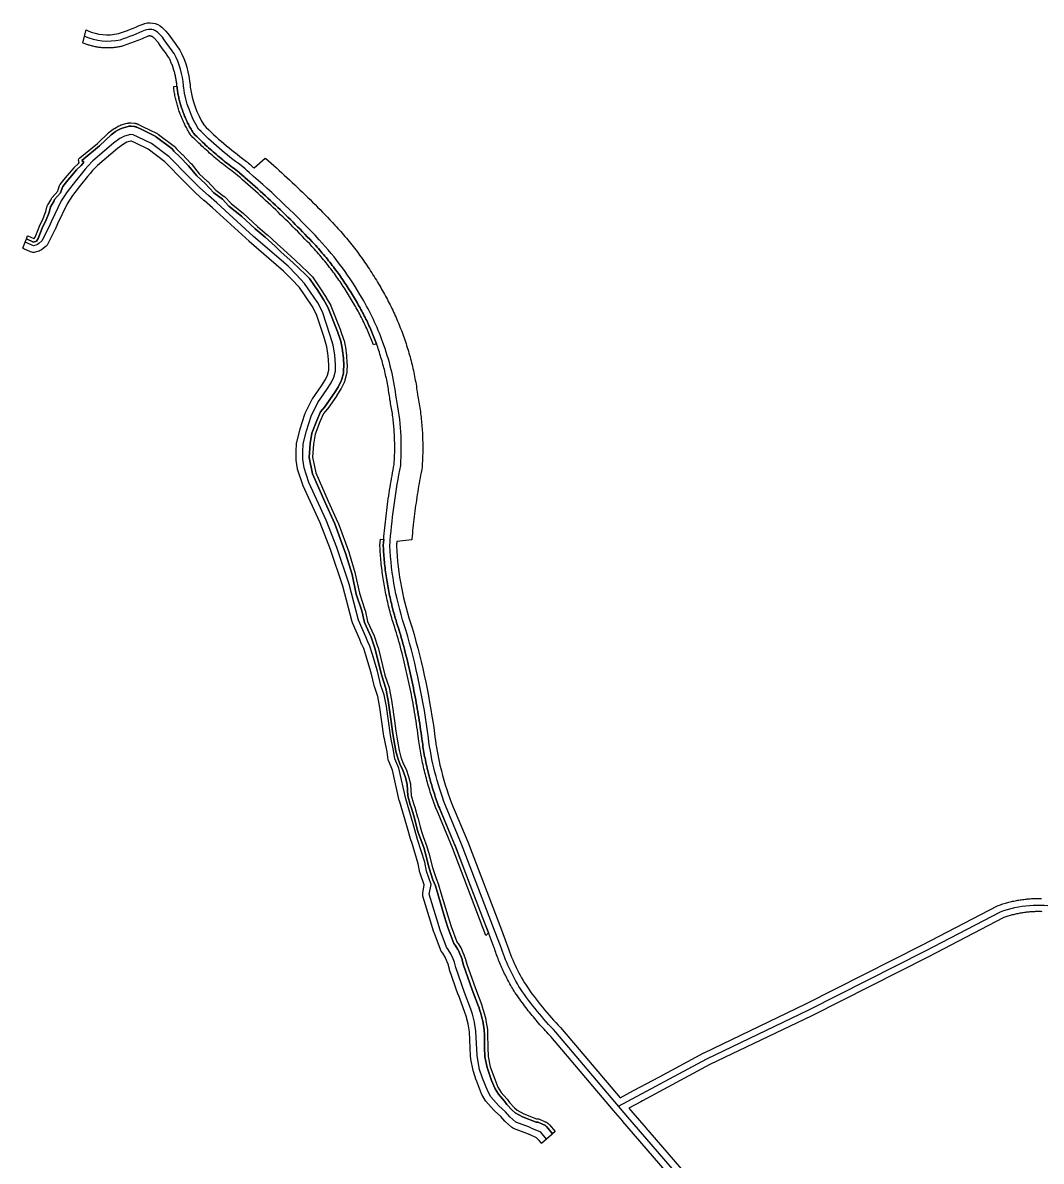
# Model space of a CAD drawing. Header units: inches. Extents: x 87993 to 113012, y 435073 to 454214.
# Drawn here: x 97728 to 98346, y 442839 to 443529 of the extents above; entities that cross this region are included whole.
import ezdxf

# ---------------------------------------------------------------- set-up
doc = ezdxf.new("R2010")
doc.units = ezdxf.units.IN
doc.header["$MEASUREMENT"] = 0
for name, color, linetype, true_color in [('As_waterkering_PLSA', 7, 'Continuous', 0x58e833), ('Beschermingszone_PLSA', 7, 'Continuous', 0xa8e862), ('Kernzone_PLSA', 7, 'Continuous', 0x4ce81c)]:
    doc.layers.add(name, color=color, linetype=linetype, true_color=true_color)

msp = doc.modelspace()

# ---------------------------------------------------------------- linework, layer by layer
at = {"layer": 'As_waterkering_PLSA'}
for points in [[(97865.75, 443438.39, 0.002701), (97860.98, 443442.47, -0.043044), (97835.13, 443464.68, -0.102924), (97826.09, 443489.62, 0.006207), (97826, 443490.87, 0.099581), (97820.37, 443510.4, 0.004963), (97813.93, 443519.27, 0.063581), (97810.41, 443523.19, 0.294763), (97802.65, 443524.53, -0.021788), (97787.56, 443518.66, -0.158796), (97766.2, 443520.69)], [(97951.39, 443215.13, -0.028903), (97957.73, 443260.65, 0.067875), (97955.18, 443301.12, 0.056773), (97946.79, 443335.8, 0.04608), (97934.36, 443362.01, 0.056445), (97908.31, 443397.57, 0.025048), (97865.75, 443438.39)], [(98095.6, 442865.54), (98051.81, 442917.07, -0.043647), (98030.45, 442943.2, -0.060406), (98018.25, 442969.41), (98015.09, 442977.67), (97994.67, 443031), (97984.93, 443054.42, -0.059845), (97974.54, 443095.46, 0.038376), (97960.93, 443160.92, -0.071199), (97951.15, 443211.96, -0.001983), (97951.39, 443215.13)], [(98089.97, 442872.16), (98143.56, 442900.89), (98205.37, 442930.52), (98276.07, 442966.29), (98321.57, 442990, -0.134251), (98357.13, 442992.96, -0.131249)], [(97917.3, 442557.95, -0.027091), (97928.59, 442568.2, -0.056436), (97955.25, 442585.28), (98003.46, 442616.91, -0.076532), (98053.82, 442641.73), (98163.58, 442675.6, 0.222702), (98197.83, 442703.13, 0.184336), (98194.82, 442743.77, 0.073912), (98174.97, 442773.46), (98095.6, 442865.54)]]:
    msp.add_lwpolyline(points, format="xyb", dxfattribs=at)
msp.add_lwpolyline([(98046.12, 442852.16), (98042.66, 442856.26), (98037.39, 442858.54), (98035.83, 442859.3), (98027.6, 442862.4), (98023.98, 442865.6), (98021.33, 442868.7), (98017.31, 442872.32), (98012.39, 442877.77), (98010.51, 442881.13), (98007.39, 442889.18), (98005.64, 442894.44), (98004.27, 442901.35), (98004.11, 442902.91), (98003.39, 442917.54), (98002.55, 442922.96), (98001.25, 442927.81), (98000.32, 442930.88), (97996.46, 442941.01), (97991.14, 442956.14), (97990.3, 442959.34), (97989.53, 442961.49), (97988.23, 442964.43), (97986.59, 442967.1), (97985.61, 442968.47), (97981.7, 442978.84), (97979.61, 442985.51), (97975.08, 443000.62), (97976.14, 443006.63), (97973.36, 443014.67), (97972.3, 443020.09), (97968.03, 443033.9), (97965.37, 443043.32), (97960.78, 443058.41), (97956.51, 443077.08), (97954.18, 443082.83), (97953.39, 443087.77), (97951.75, 443095.76), (97951.48, 443097.06), (97949.07, 443114.55), (97947.8, 443121.48), (97945.77, 443127.28), (97943.62, 443135.95), (97940.37, 443146.72), (97939.1, 443151.11), (97937.75, 443153.79), (97936.56, 443156.7), (97932.18, 443166.88), (97926.52, 443188.64), (97918.93, 443210.98), (97912.53, 443227.49), (97902.1, 443250.32), (97899.09, 443259.13), (97898.29, 443264.45), (97898.29, 443268.86), (97898.53, 443273.74), (97900.64, 443281.64), (97903.45, 443290.56), (97907.46, 443298.78), (97912.94, 443306.72), (97915.56, 443310.81), (97917.15, 443314.1), (97918.1, 443317.91), (97918.18, 443321.68), (97917.78, 443327.67), (97916.87, 443333.59), (97915.04, 443339.5), (97910.4, 443353.75), (97907.5, 443359.26), (97903.1, 443365.77), (97899.48, 443371.05), (97894.33, 443376.45), (97889.4, 443381.49), (97868.53, 443399.59), (97846.22, 443419.91), (97841.05, 443424.33), (97835.97, 443429.01), (97829.07, 443435.92), (97817.27, 443447.74), (97806.58, 443455.83), (97798.43, 443459.8), (97795.52, 443461.23), (97793.73, 443461.39), (97790.13, 443460.38), (97787.43, 443458.9), (97783.41, 443456.04), (97771.02, 443445.41), (97767.9, 443442.18), (97766.26, 443440.27), (97764.73, 443438.37), (97760.39, 443433.13), (97755.31, 443426.62), (97751.82, 443421.17), (97745.89, 443408.84), (97744.35, 443405.24), (97740.12, 443396.78), (97738.31, 443395.32), (97737.33, 443394.56), (97736.35, 443394.29), (97734.89, 443393.87), (97729.99, 443396.12)], dxfattribs=at)
at = {"layer": 'Beschermingszone_PLSA'}
for points in [[(97943.04, 443334.42), (97941.16, 443333.72), (97940.78, 443334.75), (97940.41, 443335.74), (97940.02, 443336.75), (97939.62, 443337.75), (97939.22, 443338.75), (97938.81, 443339.75), (97938.4, 443340.74), (97937.97, 443341.73), (97937.55, 443342.71), (97937.11, 443343.69), (97936.67, 443344.67), (97936.22, 443345.65), (97935.76, 443346.62), (97935.29, 443347.6), (97934.83, 443348.55), (97934.35, 443349.51), (97933.87, 443350.48), (97933.38, 443351.42), (97932.88, 443352.38), (97932.37, 443353.34), (97931.86, 443354.28), (97931.34, 443355.22), (97930.82, 443356.15), (97930.28, 443357.1), (97929.75, 443358.02), (97929.18, 443358.99), (97928.56, 443360.06), (97927.96, 443361.08), (97927.36, 443362.1), (97926.74, 443363.13), (97926.12, 443364.15), (97925.5, 443365.16), (97924.87, 443366.16), (97924.23, 443367.16), (97923.58, 443368.17), (97922.93, 443369.17), (97922.27, 443370.16), (97921.62, 443371.13), (97920.95, 443372.11), (97920.27, 443373.1), (97919.59, 443374.07), (97918.89, 443375.05), (97918.2, 443376.02), (97917.5, 443376.98), (97916.8, 443377.92), (97916.08, 443378.89), (97915.37, 443379.83), (97914.64, 443380.78), (97913.91, 443381.72), (97913.18, 443382.65), (97912.44, 443383.58), (97911.69, 443384.51), (97910.93, 443385.43), (97910.18, 443386.34), (97909.41, 443387.26), (97908.64, 443388.17), (97907.87, 443389.06), (97907.09, 443389.95), (97906.3, 443390.85), (97905.51, 443391.74), (97904.71, 443392.62), (97903.93, 443393.47), (97902.52, 443394.96), (97901.08, 443396.47), (97899.63, 443397.97), (97898.18, 443399.47), (97896.73, 443400.96), (97895.27, 443402.45), (97893.81, 443403.93), (97892.33, 443405.41), (97890.86, 443406.88), (97889.38, 443408.35), (97887.89, 443409.81), (97886.4, 443411.27), (97884.91, 443412.72), (97883.41, 443414.16), (97881.9, 443415.6), (97880.38, 443417.04), (97878.87, 443418.47), (97877.35, 443419.89), (97875.82, 443421.31), (97874.29, 443422.72), (97872.75, 443424.13), (97871.21, 443425.53), (97869.65, 443426.93), (97868.11, 443428.32), (97866.55, 443429.7), (97864.98, 443431.08), (97863.42, 443432.46), (97861.85, 443433.83), (97861.2, 443434.39), (97860.27, 443435.19), (97858.69, 443436.55), (97857.27, 443437.75), (97856.46, 443438.34), (97855.45, 443439.08), (97854.44, 443439.83), (97853.44, 443440.58), (97852.44, 443441.35), (97851.45, 443442.11), (97850.46, 443442.89), (97849.47, 443443.67), (97848.49, 443444.45), (97847.52, 443445.24), (97846.55, 443446.04), (97845.59, 443446.84), (97844.63, 443447.65), (97843.67, 443448.47), (97842.72, 443449.29), (97841.78, 443450.12), (97840.84, 443450.95), (97839.9, 443451.79), (97838.97, 443452.63), (97838.05, 443453.48), (97837.13, 443454.34), (97836.22, 443455.2), (97835.31, 443456.07), (97834.41, 443456.94), (97833.51, 443457.82), (97832.62, 443458.7), (97831.73, 443459.59), (97830.83, 443460.5), (97830.51, 443460.85), (97830.05, 443461.49), (97829.63, 443462.19), (97829.24, 443462.85), (97828.85, 443463.51), (97828.47, 443464.18), (97828.1, 443464.85), (97827.74, 443465.53), (97827.38, 443466.21), (97827.03, 443466.89), (97826.69, 443467.58), (97826.36, 443468.27), (97826.03, 443468.97), (97825.71, 443469.66), (97825.4, 443470.37), (97825.09, 443471.07), (97824.8, 443471.78), (97824.51, 443472.49), (97824.23, 443473.21), (97823.95, 443473.92), (97823.69, 443474.64), (97823.43, 443475.37), (97823.18, 443476.09), (97822.94, 443476.82), (97822.7, 443477.55), (97822.48, 443478.29), (97822.26, 443479.02), (97822.05, 443479.76), (97821.85, 443480.5), (97821.65, 443481.24), (97821.47, 443481.99), (97821.29, 443482.74), (97821.12, 443483.49), (97820.96, 443484.24), (97820.8, 443484.99), (97820.66, 443485.74), (97820.52, 443486.5), (97820.39, 443487.25), (97820.27, 443488.01), (97820.15, 443488.78), (97820.11, 443489.2), (97820.07, 443489.84), (97820.02, 443490.42), (97822.02, 443490.57), (97822.06, 443489.98), (97822.1, 443489.37), (97822.14, 443489.03), (97822.24, 443488.32), (97822.36, 443487.58), (97822.49, 443486.85), (97822.62, 443486.11), (97822.76, 443485.38), (97822.91, 443484.65), (97823.07, 443483.92), (97823.24, 443483.19), (97823.41, 443482.46), (97823.59, 443481.74), (97823.78, 443481.02), (97823.98, 443480.3), (97824.18, 443479.58), (97824.39, 443478.87), (97824.61, 443478.15), (97824.84, 443477.44), (97825.08, 443476.73), (97825.32, 443476.03), (97825.57, 443475.32), (97825.83, 443474.62), (97826.09, 443473.93), (97826.37, 443473.23), (97826.65, 443472.54), (97826.93, 443471.85), (97827.23, 443471.17), (97827.53, 443470.49), (97827.84, 443469.81), (97828.16, 443469.13), (97828.49, 443468.46), (97828.82, 443467.79), (97829.16, 443467.13), (97829.5, 443466.47), (97829.86, 443465.81), (97830.22, 443465.15), (97830.59, 443464.5), (97830.96, 443463.86), (97831.34, 443463.22), (97831.72, 443462.6), (97832.07, 443462.11), (97832.28, 443461.87), (97833.15, 443461), (97834.03, 443460.12), (97834.91, 443459.24), (97835.8, 443458.37), (97836.69, 443457.51), (97837.59, 443456.65), (97838.5, 443455.8), (97839.41, 443454.95), (97840.32, 443454.11), (97841.24, 443453.27), (97842.17, 443452.44), (97843.1, 443451.62), (97843.89, 443450.92), (97844.03, 443450.8), (97844.97, 443449.99), (97845.92, 443449.18), (97846.87, 443448.38), (97847.83, 443447.58), (97848.79, 443446.79), (97849.75, 443446.01), (97850.72, 443445.23), (97851.7, 443444.46), (97852.67, 443443.69), (97853.66, 443442.93), (97854.65, 443442.18), (97855.64, 443441.43), (97856.64, 443440.69), (97857.64, 443439.95), (97858.51, 443439.32), (97859.99, 443438.07), (97861.58, 443436.7), (97862.71, 443435.72), (97863.16, 443435.34), (97864.74, 443433.96), (97866.31, 443432.59), (97867.88, 443431.2), (97869.44, 443429.81), (97870.99, 443428.42), (97872.55, 443427.01), (97874.1, 443425.61), (97875.64, 443424.19), (97877.17, 443422.78), (97878.71, 443421.35), (97880.24, 443419.93), (97881.75, 443418.5), (97883.28, 443417.05), (97884.79, 443415.6), (97886.29, 443414.16), (97887.8, 443412.7), (97889.29, 443411.24), (97890.79, 443409.77), (97892.27, 443408.3), (97893.75, 443406.83), (97895.23, 443405.34), (97896.7, 443403.86), (97898.16, 443402.36), (97899.62, 443400.86), (97901.07, 443399.36), (97902.52, 443397.85), (97903.97, 443396.34), (97905.39, 443394.84), (97906.19, 443393.96), (97906.99, 443393.07), (97907.79, 443392.18), (97908.59, 443391.27), (97909.38, 443390.37), (97910.16, 443389.47), (97910.94, 443388.55), (97911.71, 443387.62), (97912.48, 443386.7), (97913.24, 443385.77), (97914, 443384.83), (97914.75, 443383.89), (97915.49, 443382.95), (97916.22, 443382), (97916.96, 443381.04), (97917.68, 443380.09), (97918.41, 443379.12), (97919.12, 443378.16), (97919.82, 443377.19), (97920.52, 443376.21), (97921.22, 443375.23), (97921.91, 443374.24), (97922.6, 443373.24), (97923.27, 443372.25), (97923.94, 443371.27), (97924.6, 443370.27), (97925.26, 443369.26), (97925.91, 443368.24), (97926.56, 443367.23), (97927.19, 443366.22), (97927.83, 443365.19), (97928.45, 443364.17), (97929.08, 443363.13), (97929.69, 443362.1), (97930.29, 443361.06), (97930.91, 443360), (97931.47, 443359.03), (97932.02, 443358.09), (97932.56, 443357.14), (97933.09, 443356.19), (97933.62, 443355.24), (97934.13, 443354.28), (97934.64, 443353.32), (97935.15, 443352.34), (97935.65, 443351.38), (97936.14, 443350.41), (97936.62, 443349.43), (97937.1, 443348.47), (97937.57, 443347.48), (97938.03, 443346.49), (97938.49, 443345.5), (97938.55, 443345.37), (97938.94, 443344.51), (97939.38, 443343.51), (97939.81, 443342.52), (97940.24, 443341.52), (97940.66, 443340.51), (97941.08, 443339.51), (97941.48, 443338.49), (97941.88, 443337.48), (97942.28, 443336.46), (97942.66, 443335.45)], [(98010.33, 442978.93), (98010.95, 442977.31), (98009.49, 442975.53), (97989.09, 443028.77), (97979.38, 443052.13), (97979.32, 443052.27), (97978.89, 443053.41), (97978.46, 443054.55), (97978.05, 443055.69), (97977.64, 443056.84), (97977.23, 443057.99), (97976.84, 443059.14), (97976.45, 443060.3), (97976.07, 443061.45), (97975.69, 443062.61), (97975.33, 443063.78), (97974.97, 443064.94), (97974.62, 443066.11), (97974.28, 443067.28), (97973.95, 443068.45), (97973.62, 443069.62), (97973.3, 443070.8), (97972.99, 443071.98), (97972.69, 443073.16), (97972.39, 443074.34), (97972.11, 443075.52), (97971.83, 443076.71), (97971.56, 443077.9), (97971.29, 443079.09), (97971.04, 443080.28), (97970.79, 443081.47), (97970.55, 443082.67), (97970.32, 443083.86), (97970.09, 443085.06), (97969.88, 443086.26), (97969.67, 443087.46), (97969.47, 443088.66), (97969.28, 443089.87), (97969.09, 443091.07), (97968.92, 443092.28), (97968.75, 443093.49), (97968.35, 443096.51), (97968.11, 443098.32), (97967.85, 443100.14), (97967.59, 443101.96), (97967.32, 443103.77), (97967.04, 443105.58), (97966.76, 443107.4), (97966.47, 443109.21), (97966.16, 443111.01), (97965.86, 443112.82), (97965.54, 443114.63), (97965.22, 443116.43), (97964.89, 443118.23), (97964.55, 443120.04), (97964.2, 443121.85), (97963.85, 443123.64), (97963.48, 443125.44), (97963.11, 443127.24), (97962.74, 443129.03), (97962.35, 443130.82), (97961.96, 443132.62), (97961.56, 443134.4), (97961.15, 443136.19), (97960.74, 443137.97), (97960.31, 443139.76), (97959.88, 443141.54), (97959.45, 443143.31), (97959, 443145.1), (97958.55, 443146.87), (97958.09, 443148.64), (97957.62, 443150.43), (97957.14, 443152.19), (97956.66, 443153.96), (97956.17, 443155.73), (97955.67, 443157.5), (97955.2, 443159.13), (97954.86, 443160.13), (97954.47, 443161.29), (97954.09, 443162.45), (97953.72, 443163.62), (97953.35, 443164.79), (97953, 443165.96), (97952.65, 443167.13), (97952.31, 443168.31), (97951.97, 443169.48), (97951.65, 443170.66), (97951.33, 443171.85), (97951.02, 443173.03), (97950.71, 443174.21), (97950.42, 443175.4), (97950.13, 443176.59), (97949.85, 443177.78), (97949.58, 443178.98), (97949.31, 443180.17), (97949.05, 443181.37), (97948.8, 443182.57), (97948.56, 443183.77), (97948.33, 443184.97), (97948.1, 443186.17), (97947.88, 443187.38), (97947.67, 443188.58), (97947.47, 443189.79), (97947.27, 443190.99), (97947.09, 443192.2), (97946.91, 443193.41), (97946.74, 443194.63), (97946.57, 443195.84), (97946.42, 443197.05), (97946.27, 443198.27), (97946.13, 443199.48), (97945.99, 443200.7), (97945.87, 443201.92), (97945.75, 443203.13), (97945.64, 443204.35), (97945.54, 443205.57), (97945.45, 443206.79), (97945.36, 443208.01), (97945.29, 443209.24), (97945.22, 443210.46), (97945.16, 443211.69), (97945.15, 443211.97), (97945.16, 443212.37), (97945.3, 443214.17), (97945.44, 443215.95), (97947.43, 443215.79), (97947.29, 443214.02), (97947.16, 443212.26), (97947.15, 443211.96), (97947.15, 443211.76), (97947.22, 443210.56), (97947.28, 443209.36), (97947.36, 443208.15), (97947.44, 443206.94), (97947.54, 443205.73), (97947.64, 443204.53), (97947.74, 443203.32), (97947.86, 443202.11), (97947.98, 443200.91), (97948.11, 443199.71), (97948.25, 443198.5), (97948.4, 443197.3), (97948.55, 443196.1), (97948.72, 443194.9), (97948.89, 443193.7), (97949.06, 443192.5), (97949.25, 443191.31), (97949.44, 443190.11), (97949.64, 443188.92), (97949.85, 443187.73), (97950.07, 443186.53), (97950.29, 443185.34), (97950.52, 443184.15), (97950.76, 443182.97), (97951.01, 443181.78), (97951.26, 443180.6), (97951.53, 443179.42), (97951.8, 443178.24), (97952.07, 443177.06), (97952.36, 443175.88), (97952.65, 443174.7), (97952.95, 443173.53), (97953.26, 443172.36), (97953.58, 443171.19), (97953.9, 443170.02), (97954.23, 443168.86), (97954.24, 443168.84), (97954.57, 443167.7), (97954.91, 443166.54), (97955.27, 443165.38), (97955.63, 443164.22), (97955.99, 443163.07), (97956.37, 443161.92), (97956.75, 443160.77), (97957.11, 443159.73), (97957.59, 443158.05), (97958.09, 443156.27), (97958.59, 443154.49), (97959.07, 443152.72), (97959.55, 443150.94), (97960.02, 443149.15), (97960.48, 443147.37), (97960.94, 443145.59), (97961.39, 443143.8), (97961.83, 443142.01), (97962.26, 443140.22), (97962.68, 443138.43), (97963.1, 443136.64), (97963.51, 443134.84), (97963.91, 443133.05), (97964.31, 443131.24), (97964.69, 443129.44), (97965.07, 443127.64), (97965.44, 443125.83), (97965.81, 443124.03), (97966.16, 443122.23), (97966.51, 443120.41), (97966.85, 443118.6), (97967.19, 443116.79), (97967.51, 443114.98), (97967.83, 443113.16), (97968.14, 443111.35), (97968.44, 443109.53), (97968.73, 443107.72), (97969.02, 443105.89), (97969.3, 443104.07), (97969.57, 443102.25), (97969.83, 443100.42), (97970.09, 443098.59), (97970.33, 443096.77), (97970.58, 443094.94), (97970.73, 443093.75), (97970.9, 443092.56), (97971.07, 443091.37), (97971.25, 443090.18), (97971.44, 443088.99), (97971.64, 443087.8), (97971.85, 443086.61), (97972.06, 443085.42), (97972.28, 443084.24), (97972.51, 443083.06), (97972.75, 443081.87), (97972.99, 443080.69), (97973.25, 443079.51), (97973.51, 443078.34), (97973.78, 443077.16), (97974.05, 443075.99), (97974.34, 443074.82), (97974.63, 443073.65), (97974.93, 443072.48), (97975.23, 443071.32), (97975.55, 443070.15), (97975.87, 443068.99), (97976.2, 443067.83), (97976.54, 443066.68), (97976.89, 443065.52), (97977.24, 443064.37), (97977.6, 443063.22), (97977.97, 443062.07), (97978.35, 443060.93), (97978.73, 443059.78), (97979.12, 443058.64), (97979.52, 443057.51), (97979.93, 443056.37), (97980.34, 443055.24), (97980.76, 443054.11), (97981.19, 443053), (97981.23, 443052.89), (97989.8, 443032.28), (97990.95, 443029.51), (97998.96, 443008.61), (98009.05, 442982.26)]]:
    msp.add_lwpolyline(points, close=True, dxfattribs=at)
msp.add_lwpolyline([(98051.45, 442856.7), (98049.93, 442855.41), (98046.48, 442859.49), (98046.35, 442859.63), (98046.22, 442859.77), (98046.08, 442859.91), (98045.94, 442860.04), (98045.79, 442860.16), (98045.64, 442860.28), (98045.48, 442860.39), (98045.32, 442860.49), (98045.16, 442860.59), (98044.99, 442860.69), (98044.82, 442860.77), (98044.64, 442860.85), (98041.08, 442862.39), (98039.88, 442862.34), (98031.59, 442865.59), (98027.23, 442868), (98025.38, 442869.66), (98022.1, 442873.1), (98020.65, 442875.18), (98017.04, 442879.32), (98014.96, 442882.72), (98012.91, 442887.75), (98010.13, 442895.52), (98008.87, 442902.1), (98008.65, 442907.64), (98008.49, 442915.74), (98008.39, 442917.78), (98008.33, 442918.31), (98007.48, 442923.78), (98007.38, 442924.26), (98006.08, 442929.1), (98006.04, 442929.25), (98005.11, 442932.32), (98005.01, 442932.62), (98001.15, 442942.73), (97995.93, 442957.61), (97995.13, 442960.62), (97995, 442961.03), (97994.23, 442963.19), (97994.1, 442963.51), (97992.81, 442966.44), (97992.56, 442966.93), (97992.49, 442967.04), (97990.85, 442969.71), (97990.67, 442969.99), (97990.06, 442970.84), (97986.43, 442980.48), (97984.39, 442986.97), (97980.21, 443000.92), (97978.83, 443005.72), (97977.31, 443009.43), (97975.03, 443016.34), (97972.78, 443025.07), (97971.72, 443028.91), (97969.5, 443034.9), (97968.41, 443038.17), (97967.59, 443040.95), (97966.1, 443046.74), (97964.54, 443052.16), (97963.55, 443055.07), (97962.13, 443060.26), (97961.73, 443067.08), (97960.61, 443071.47), (97959.12, 443075.87), (97957.23, 443079.74), (97955.98, 443083.15), (97954.85, 443087.35), (97953.53, 443094.36), (97952.77, 443099.29), (97951.94, 443105.44), (97951.25, 443111.1), (97950.16, 443118.04), (97948.8, 443125.45), (97946.29, 443132.99), (97942.05, 443149.86), (97939.8, 443156.6), (97935.77, 443165.47), (97934.18, 443172.48), (97930.81, 443182.67), (97928.23, 443194.57), (97924.53, 443206.94), (97917.84, 443225.26), (97911.96, 443238.1), (97904.28, 443255.49), (97902.3, 443265.48), (97902.76, 443273.88), (97903.82, 443280.23), (97906.86, 443287.84), (97909.11, 443293.2), (97911.79, 443296.25), (97917.05, 443303.88), (97917.15, 443304.02), (97919.77, 443308.11), (97919.89, 443308.31), (97920.06, 443308.63), (97921.65, 443311.93), (97921.84, 443312.39), (97922, 443312.89), (97922.95, 443316.7), (97923.02, 443317.04), (97923.1, 443317.8), (97923.18, 443321.63), (97923.17, 443322.01), (97922.77, 443328), (97922.72, 443328.44), (97922.4, 443330.52), (97921.38, 443336.01), (97919.39, 443341.93), (97913.54, 443356.7), (97910.87, 443361.33), (97907.06, 443367.28), (97905.38, 443369.62), (97902.47, 443374.01), (97899.99, 443376.45), (97892.26, 443383.7), (97885.27, 443390.1), (97881.52, 443393.64), (97875.54, 443399.04), (97869.51, 443404.07), (97861.09, 443411.9), (97853.52, 443417.99), (97849.56, 443422.22), (97844.37, 443426.03), (97839.02, 443431.59), (97834.05, 443436.19), (97829, 443442.4), (97823.84, 443447.78), (97820.15, 443451.23), (97819.1, 443452.62), (97809.6, 443459.82), (97809.08, 443460.16), (97808.77, 443460.33), (97800.63, 443464.29), (97797.73, 443465.72), (97797.56, 443465.8), (97797.39, 443465.87), (97797.22, 443465.93), (97797.04, 443465.99), (97796.87, 443466.05), (97796.69, 443466.09), (97796.51, 443466.13), (97796.33, 443466.16), (97796.15, 443466.19), (97795.96, 443466.21), (97794.16, 443466.37), (97793.98, 443466.38), (97793.8, 443466.39), (97793.62, 443466.39), (97793.44, 443466.38), (97793.26, 443466.37), (97793.09, 443466.35), (97792.91, 443466.32), (97792.73, 443466.29), (97792.55, 443466.25), (97792.38, 443466.2), (97788.78, 443465.2), (97788.42, 443465.08), (97787.72, 443464.77), (97785.02, 443463.28), (97784.93, 443463.23), (97784.53, 443462.98), (97782.01, 443461.19), (97775.11, 443454.44), (97764.32, 443445.65), (97765.42, 443444.63), (97763.87, 443442.53), (97761.13, 443439.87), (97758.28, 443436.58), (97755.89, 443433.72), (97752.72, 443429.79), (97751.85, 443427.13), (97751.41, 443425.9), (97747.8, 443421.89), (97747.4, 443420.66), (97745.3, 443417.57), (97744.39, 443413.96), (97742.6, 443409.63), (97740.18, 443404.51), (97737.72, 443398.2), (97736.73, 443396.73), (97735.06, 443396.02), (97730.67, 443398.03), (97731.41, 443399.89), (97731.51, 443399.85), (97735.09, 443398.2), (97735.4, 443398.34), (97735.94, 443399.13), (97738.32, 443405.24), (97738.37, 443405.37), (97740.77, 443410.44), (97742.48, 443414.59), (97743.36, 443418.06, -0.087557), (97743.64, 443418.69), (97745.59, 443421.55), (97745.89, 443422.51, -0.105859), (97746.31, 443423.23), (97749.66, 443426.95), (97749.95, 443427.78), (97750.82, 443430.42, -0.090797), (97751.16, 443431.05), (97754.35, 443434.99), (97756.74, 443437.86), (97756.77, 443437.89), (97759.62, 443441.18), (97759.74, 443441.31), (97762.36, 443443.85), (97762.76, 443444.4, -0.41122), (97763.04, 443447.19), (97773.78, 443455.93), (97780.61, 443462.62), (97780.73, 443462.72), (97780.85, 443462.82), (97783.37, 443464.61), (97783.45, 443464.66), (97783.85, 443464.91), (97783.94, 443464.97), (97784.05, 443465.03), (97786.76, 443466.52), (97786.89, 443466.59), (97787.59, 443466.9), (97787.73, 443466.96), (97787.8, 443466.99), (97788.17, 443467.1), (97788.24, 443467.12), (97791.86, 443468.13), (97792.05, 443468.18), (97792.12, 443468.2), (97792.3, 443468.24), (97792.37, 443468.25), (97792.55, 443468.29), (97792.62, 443468.3), (97792.79, 443468.33), (97792.87, 443468.33), (97793.04, 443468.35), (97793.12, 443468.36), (97793.3, 443468.37), (97793.37, 443468.38), (97793.55, 443468.39), (97793.62, 443468.39), (97793.8, 443468.39), (97793.87, 443468.39), (97794.05, 443468.38), (97794.12, 443468.38), (97794.32, 443468.36), (97796.16, 443468.2), (97796.36, 443468.18), (97796.43, 443468.17), (97796.61, 443468.14), (97796.68, 443468.13), (97796.87, 443468.1), (97796.94, 443468.08), (97797.12, 443468.04), (97797.19, 443468.03), (97797.37, 443467.98), (97797.44, 443467.96), (97797.62, 443467.91), (97797.69, 443467.89), (97797.86, 443467.83), (97797.92, 443467.81), (97798.1, 443467.74), (97798.17, 443467.71), (97798.34, 443467.64), (97798.41, 443467.61), (97798.59, 443467.52), (97801.51, 443466.09), (97809.65, 443462.13), (97809.71, 443462.09), (97810.02, 443461.93), (97810.08, 443461.89), (97810.19, 443461.83), (97810.6, 443461.55), (97810.71, 443461.48), (97810.81, 443461.41), (97810.89, 443461.35), (97820.31, 443454.21, -0.069216), (97820.7, 443453.82), (97821.65, 443452.57), (97825.21, 443449.24), (97825.28, 443449.16), (97830.44, 443443.79), (97830.54, 443443.68), (97835.51, 443437.56), (97840.38, 443433.05), (97840.47, 443432.97), (97845.69, 443427.54), (97850.74, 443423.83), (97850.84, 443423.75), (97851.01, 443423.59), (97854.89, 443419.46), (97862.36, 443413.45), (97862.45, 443413.36), (97870.83, 443405.57), (97876.82, 443400.58), (97876.88, 443400.53), (97882.86, 443395.13), (97882.89, 443395.1), (97886.64, 443391.56), (97893.62, 443385.16), (97901.37, 443377.89), (97903.87, 443375.44), (97904, 443375.3), (97904.14, 443375.12), (97907.03, 443370.75), (97908.68, 443368.44), (97908.74, 443368.36), (97912.55, 443362.41), (97912.6, 443362.33), (97915.27, 443357.7), (97915.4, 443357.43), (97921.25, 443342.67), (97921.27, 443342.62), (97921.28, 443342.57), (97923.28, 443336.64), (97923.35, 443336.37), (97924.37, 443330.88), (97924.38, 443330.83), (97924.7, 443328.74), (97924.71, 443328.65), (97924.76, 443328.22), (97924.77, 443328.14), (97925.16, 443322.14), (97925.17, 443322.06), (97925.18, 443321.68), (97925.18, 443321.61), (97925.1, 443317.76), (97925.09, 443317.61), (97925.01, 443316.85), (97924.99, 443316.69), (97924.98, 443316.63), (97924.9, 443316.28), (97924.89, 443316.21), (97923.94, 443312.4), (97923.91, 443312.3), (97923.76, 443311.8), (97923.72, 443311.71), (97923.69, 443311.61), (97923.49, 443311.15), (97923.45, 443311.06), (97921.86, 443307.77), (97921.83, 443307.7), (97921.66, 443307.37), (97921.62, 443307.31), (97921.6, 443307.27), (97921.48, 443307.07), (97921.45, 443307.03), (97918.82, 443302.93), (97918.71, 443302.76), (97913.44, 443295.11), (97913.31, 443294.95), (97910.83, 443292.12), (97908.72, 443287.08), (97905.76, 443279.69), (97904.75, 443273.66), (97904.31, 443265.62), (97906.2, 443256.1), (97913.78, 443238.92), (97919.66, 443226.1), (97919.72, 443225.95), (97926.4, 443207.63), (97926.44, 443207.51), (97930.15, 443195.15), (97930.18, 443195), (97932.74, 443183.19), (97936.08, 443173.11), (97936.13, 443172.92), (97937.68, 443166.11), (97941.63, 443157.43), (97941.68, 443157.29), (97941.7, 443157.24), (97943.95, 443150.49), (97943.99, 443150.34), (97948.21, 443133.55), (97950.7, 443126.08), (97950.77, 443125.81), (97952.13, 443118.39), (97952.13, 443118.35), (97953.22, 443111.41), (97953.23, 443111.34), (97953.93, 443105.7), (97954.75, 443099.57), (97955.5, 443094.7), (97956.8, 443087.79), (97957.89, 443083.75), (97959.08, 443080.53), (97960.92, 443076.75), (97961, 443076.56), (97961.01, 443076.51), (97962.5, 443072.11), (97962.55, 443071.97), (97963.67, 443067.57), (97963.7, 443067.42), (97963.73, 443067.19), (97964.11, 443060.59), (97965.46, 443055.66), (97966.44, 443052.8), (97966.47, 443052.71), (97968.02, 443047.29), (97968.04, 443047.23), (97969.51, 443041.48), (97970.32, 443038.77), (97971.39, 443035.56), (97973.6, 443029.6), (97973.65, 443029.44), (97974.71, 443025.59), (97976.95, 443016.9), (97979.19, 443010.12), (97980.68, 443006.48), (97980.71, 443006.41), (97980.75, 443006.28), (97982.13, 443001.47), (97986.3, 442987.56), (97988.32, 442981.13), (97991.84, 442971.79), (97992.3, 442971.15), (97992.33, 442971.1), (97992.52, 442970.82), (97992.56, 442970.76), (97994.2, 442968.08), (97994.29, 442967.94), (97994.35, 442967.83), (97994.59, 442967.35), (97994.64, 442967.25), (97995.93, 442964.31), (97995.96, 442964.25), (97996.09, 442963.93), (97996.11, 442963.87), (97996.89, 442961.71), (97996.91, 442961.62), (97997.04, 442961.22), (97997.06, 442961.13), (97997.84, 442958.2), (98003.03, 442943.42), (98006.88, 442933.32), (98006.9, 442933.26), (98007.01, 442932.96), (98007.02, 442932.9), (98007.96, 442929.81), (98008.01, 442929.63), (98009.31, 442924.78), (98009.33, 442924.68), (98009.43, 442924.21), (98009.45, 442924.11), (98010.31, 442918.62), (98010.32, 442918.52), (98010.38, 442917.99), (98010.38, 442917.88), (98010.48, 442915.84), (98010.49, 442915.78), (98010.65, 442907.7), (98010.86, 442902.33), (98012.06, 442896.05), (98014.78, 442888.46), (98016.75, 442883.63), (98018.66, 442880.5), (98022.17, 442876.48), (98022.29, 442876.33), (98023.65, 442874.37), (98026.77, 442871.1), (98028.39, 442869.65), (98032.44, 442867.41), (98040.21, 442864.35), (98040.99, 442864.39, -0.113396), (98041.87, 442864.23), (98045.45, 442862.68), (98045.64, 442862.59), (98045.71, 442862.56), (98045.88, 442862.47), (98045.95, 442862.44), (98046.12, 442862.35), (98046.17, 442862.32), (98046.35, 442862.21), (98046.42, 442862.17), (98046.58, 442862.06), (98046.64, 442862.02), (98046.8, 442861.91), (98046.86, 442861.86), (98047.01, 442861.74), (98047.07, 442861.7), (98047.22, 442861.57), (98047.28, 442861.52), (98047.42, 442861.39), (98047.48, 442861.34), (98047.61, 442861.21), (98047.67, 442861.15), (98047.8, 442861.01), (98047.85, 442860.95), (98047.99, 442860.8)], format="xyb", close=True, dxfattribs=at)
at = {"layer": 'Kernzone_PLSA'}
for points in [[(98171.97, 442770.82), (98092.59, 442862.9), (98092.55, 442862.94), (98086.92, 442869.57), (98086.92, 442869.57), (98048.84, 442914.38), (98048.09, 442915.16), (98047.24, 442916.05), (98046.39, 442916.95), (98045.55, 442917.85), (98044.71, 442918.75), (98043.89, 442919.67), (98043.06, 442920.58), (98042.24, 442921.5), (98041.43, 442922.43), (98040.63, 442923.36), (98039.83, 442924.3), (98039.03, 442925.24), (98038.24, 442926.19), (98037.46, 442927.14), (98036.68, 442928.09), (98035.91, 442929.06), (98035.15, 442930.02), (98034.39, 442930.99), (98033.64, 442931.97), (98032.89, 442932.95), (98032.15, 442933.93), (98031.41, 442934.92), (98030.69, 442935.92), (98029.96, 442936.91), (98029.25, 442937.92), (98028.54, 442938.92), (98027.84, 442939.94), (98027.15, 442940.94), (98027.04, 442941.11), (98026.52, 442941.94), (98026.01, 442942.8), (98025.5, 442943.65), (98025, 442944.52), (98024.5, 442945.38), (98024.01, 442946.25), (98023.53, 442947.13), (98023.05, 442948.01), (98022.59, 442948.89), (98022.13, 442949.77), (98021.67, 442950.66), (98021.23, 442951.55), (98020.79, 442952.45), (98020.35, 442953.35), (98019.93, 442954.25), (98019.51, 442955.16), (98019.1, 442956.07), (98018.7, 442956.98), (98018.3, 442957.9), (98017.92, 442958.82), (98017.54, 442959.74), (98017.16, 442960.67), (98016.8, 442961.6), (98016.44, 442962.53), (98016.09, 442963.46), (98015.75, 442964.4), (98015.41, 442965.34), (98015.08, 442966.28), (98014.76, 442967.23), (98014.48, 442968.07), (98011.35, 442976.24), (97990.95, 443029.51), (97981.23, 443052.89), (97981.19, 443053), (97980.76, 443054.11), (97980.34, 443055.24), (97979.93, 443056.37), (97979.52, 443057.51), (97979.12, 443058.64), (97978.73, 443059.78), (97978.35, 443060.93), (97977.97, 443062.07), (97977.6, 443063.22), (97977.24, 443064.37), (97976.89, 443065.52), (97976.54, 443066.68), (97976.2, 443067.83), (97975.87, 443068.99), (97975.55, 443070.15), (97975.23, 443071.32), (97974.93, 443072.48), (97974.63, 443073.65), (97974.34, 443074.82), (97974.05, 443075.99), (97973.78, 443077.16), (97973.51, 443078.34), (97973.25, 443079.51), (97972.99, 443080.69), (97972.75, 443081.87), (97972.51, 443083.06), (97972.28, 443084.24), (97972.06, 443085.42), (97971.85, 443086.61), (97971.64, 443087.8), (97971.44, 443088.99), (97971.25, 443090.18), (97971.07, 443091.37), (97970.9, 443092.56), (97970.73, 443093.75), (97970.58, 443094.94), (97970.33, 443096.77), (97970.09, 443098.59), (97969.83, 443100.42), (97969.57, 443102.25), (97969.3, 443104.07), (97969.02, 443105.89), (97968.73, 443107.72), (97968.44, 443109.53), (97968.14, 443111.35), (97967.83, 443113.16), (97967.51, 443114.98), (97967.19, 443116.79), (97966.85, 443118.6), (97966.51, 443120.41), (97966.16, 443122.23), (97965.81, 443124.03), (97965.44, 443125.83), (97965.07, 443127.64), (97964.69, 443129.44), (97964.31, 443131.24), (97963.91, 443133.05), (97963.51, 443134.84), (97963.1, 443136.64), (97962.68, 443138.43), (97962.26, 443140.22), (97961.83, 443142.01), (97961.39, 443143.8), (97960.94, 443145.59), (97960.48, 443147.37), (97960.02, 443149.15), (97959.55, 443150.94), (97959.07, 443152.72), (97958.59, 443154.49), (97958.09, 443156.27), (97957.59, 443158.05), (97957.11, 443159.73), (97956.75, 443160.77), (97956.37, 443161.92), (97955.99, 443163.07), (97955.63, 443164.22), (97955.27, 443165.38), (97954.91, 443166.54), (97954.57, 443167.7), (97954.23, 443168.86), (97953.9, 443170.02), (97953.58, 443171.19), (97953.26, 443172.36), (97952.95, 443173.53), (97952.65, 443174.7), (97952.36, 443175.88), (97952.07, 443177.06), (97951.8, 443178.24), (97951.53, 443179.42), (97951.26, 443180.6), (97951.01, 443181.78), (97950.76, 443182.97), (97950.52, 443184.15), (97950.29, 443185.34), (97950.07, 443186.53), (97949.85, 443187.73), (97949.64, 443188.92), (97949.44, 443190.11), (97949.25, 443191.31), (97949.06, 443192.5), (97948.89, 443193.7), (97948.72, 443194.9), (97948.55, 443196.1), (97948.4, 443197.3), (97948.25, 443198.5), (97948.11, 443199.71), (97947.98, 443200.91), (97947.86, 443202.11), (97947.74, 443203.32), (97947.64, 443204.53), (97947.54, 443205.73), (97947.44, 443206.94), (97947.36, 443208.15), (97947.28, 443209.36), (97947.22, 443210.56), (97947.15, 443211.76), (97947.15, 443211.96), (97947.16, 443212.26), (97947.29, 443214.02), (97947.43, 443215.79), (97947.58, 443217.56), (97947.74, 443219.32), (97947.9, 443221.09), (97948.07, 443222.85), (97948.25, 443224.62), (97948.44, 443226.38), (97948.63, 443228.14), (97948.83, 443229.91), (97949.04, 443231.67), (97949.26, 443233.43), (97949.49, 443235.19), (97949.72, 443236.94), (97949.96, 443238.7), (97950.21, 443240.46), (97950.47, 443242.21), (97950.73, 443243.96), (97951.01, 443245.72), (97951.29, 443247.47), (97951.57, 443249.22), (97951.87, 443250.97), (97952.17, 443252.71), (97952.48, 443254.46), (97952.8, 443256.2), (97953.13, 443257.95), (97953.46, 443259.69), (97953.75, 443261.18), (97953.81, 443261.97), (97953.87, 443263.03), (97953.93, 443264.05), (97953.98, 443265.09), (97954.02, 443266.13), (97954.06, 443267.19), (97954.09, 443268.22), (97954.11, 443269.26), (97954.12, 443270.31), (97954.12, 443271.34), (97954.12, 443272.39), (97954.11, 443273.42), (97954.09, 443274.48), (97954.07, 443275.52), (97954.04, 443276.56), (97954, 443277.6), (97953.95, 443278.64), (97953.9, 443279.68), (97953.84, 443280.72), (97953.77, 443281.76), (97953.69, 443282.8), (97953.61, 443283.83), (97953.51, 443284.87), (97953.42, 443285.91), (97953.31, 443286.96), (97953.2, 443287.98), (97953.08, 443289.01), (97952.95, 443290.05), (97952.81, 443291.09), (97952.67, 443292.11), (97952.52, 443293.16), (97952.36, 443294.17), (97952.19, 443295.22), (97952.02, 443296.23), (97951.84, 443297.25), (97951.65, 443298.29), (97951.46, 443299.3), (97951.25, 443300.38), (97951.21, 443300.61), (97951.07, 443301.7), (97950.93, 443302.78), (97950.77, 443303.86), (97950.61, 443304.94), (97950.44, 443306.01), (97950.27, 443307.09), (97950.08, 443308.16), (97949.89, 443309.22), (97949.69, 443310.31), (97949.48, 443311.37), (97949.27, 443312.44), (97949.05, 443313.51), (97948.82, 443314.57), (97948.58, 443315.62), (97948.34, 443316.7), (97948.08, 443317.76), (97947.82, 443318.82), (97947.56, 443319.86), (97947.28, 443320.91), (97947, 443321.97), (97946.71, 443323.02), (97946.41, 443324.08), (97946.11, 443325.11), (97945.79, 443326.17), (97945.48, 443327.2), (97945.15, 443328.24), (97944.82, 443329.27), (97944.48, 443330.3), (97944.13, 443331.35), (97943.77, 443332.37), (97943.41, 443333.4), (97943.04, 443334.42), (97942.66, 443335.45), (97942.28, 443336.46), (97941.88, 443337.48), (97941.48, 443338.49), (97941.08, 443339.51), (97940.66, 443340.51), (97940.24, 443341.52), (97939.81, 443342.52), (97939.38, 443343.51), (97938.94, 443344.51), (97938.49, 443345.5), (97938.03, 443346.49), (97937.57, 443347.48), (97937.1, 443348.47), (97936.62, 443349.43), (97936.14, 443350.41), (97935.65, 443351.38), (97935.15, 443352.34), (97934.64, 443353.32), (97934.13, 443354.28), (97933.62, 443355.24), (97933.09, 443356.19), (97932.56, 443357.14), (97932.02, 443358.09), (97931.47, 443359.03), (97930.91, 443360), (97930.29, 443361.06), (97929.69, 443362.1), (97929.08, 443363.13), (97928.45, 443364.17), (97927.83, 443365.19), (97927.19, 443366.22), (97926.56, 443367.23), (97925.91, 443368.24), (97925.26, 443369.26), (97924.6, 443370.27), (97923.94, 443371.27), (97923.27, 443372.25), (97922.6, 443373.24), (97921.91, 443374.24), (97921.22, 443375.23), (97920.52, 443376.21), (97919.82, 443377.19), (97919.12, 443378.16), (97918.41, 443379.12), (97917.68, 443380.09), (97916.96, 443381.04), (97916.22, 443382), (97915.49, 443382.95), (97914.75, 443383.89), (97914, 443384.83), (97913.24, 443385.77), (97912.48, 443386.7), (97911.71, 443387.62), (97910.94, 443388.55), (97910.16, 443389.47), (97909.38, 443390.37), (97908.59, 443391.27), (97907.79, 443392.18), (97906.99, 443393.07), (97906.19, 443393.96), (97905.39, 443394.84), (97903.97, 443396.34), (97902.52, 443397.85), (97901.07, 443399.36), (97899.62, 443400.86), (97898.16, 443402.36), (97896.7, 443403.86), (97895.23, 443405.34), (97893.75, 443406.83), (97892.27, 443408.3), (97890.79, 443409.77), (97889.29, 443411.24), (97887.8, 443412.7), (97886.29, 443414.16), (97884.79, 443415.6), (97883.28, 443417.05), (97881.75, 443418.5), (97880.24, 443419.93), (97878.71, 443421.35), (97877.17, 443422.78), (97875.64, 443424.19), (97874.1, 443425.61), (97872.55, 443427.01), (97870.99, 443428.42), (97869.44, 443429.81), (97867.88, 443431.2), (97866.31, 443432.59), (97864.74, 443433.96), (97863.16, 443435.34), (97862.71, 443435.72), (97861.58, 443436.7), (97859.99, 443438.07), (97858.51, 443439.32), (97857.64, 443439.95), (97856.64, 443440.69), (97855.64, 443441.43), (97854.65, 443442.18), (97853.66, 443442.93), (97852.67, 443443.69), (97851.7, 443444.46), (97850.72, 443445.23), (97849.75, 443446.01), (97848.79, 443446.79), (97847.83, 443447.58), (97846.87, 443448.38), (97845.92, 443449.18), (97844.97, 443449.99), (97844.03, 443450.8), (97843.1, 443451.62), (97842.17, 443452.44), (97841.24, 443453.27), (97840.32, 443454.11), (97839.41, 443454.95), (97838.5, 443455.8), (97837.59, 443456.65), (97836.69, 443457.51), (97835.8, 443458.37), (97834.91, 443459.24), (97834.03, 443460.12), (97833.15, 443461), (97832.28, 443461.87), (97832.07, 443462.11), (97831.72, 443462.6), (97831.34, 443463.22), (97830.96, 443463.86), (97830.59, 443464.5), (97830.22, 443465.15), (97829.86, 443465.81), (97829.5, 443466.47), (97829.16, 443467.13), (97828.82, 443467.79), (97828.49, 443468.46), (97828.16, 443469.13), (97827.84, 443469.81), (97827.53, 443470.49), (97827.23, 443471.17), (97826.93, 443471.85), (97826.65, 443472.54), (97826.37, 443473.23), (97826.09, 443473.93), (97825.83, 443474.62), (97825.57, 443475.32), (97825.32, 443476.03), (97825.08, 443476.73), (97824.84, 443477.44), (97824.61, 443478.15), (97824.39, 443478.87), (97824.18, 443479.58), (97823.98, 443480.3), (97823.78, 443481.02), (97823.59, 443481.74), (97823.41, 443482.46), (97823.24, 443483.19), (97823.07, 443483.92), (97822.91, 443484.65), (97822.76, 443485.38), (97822.62, 443486.11), (97822.49, 443486.85), (97822.36, 443487.58), (97822.24, 443488.32), (97822.14, 443489.03), (97822.1, 443489.37), (97822.06, 443489.98), (97822.02, 443490.57), (97821.96, 443491.15), (97821.9, 443491.74), (97821.84, 443492.32), (97821.76, 443492.91), (97821.68, 443493.49), (97821.59, 443494.07), (97821.5, 443494.65), (97821.39, 443495.24), (97821.29, 443495.81), (97821.17, 443496.39), (97821.04, 443496.97), (97820.91, 443497.54), (97820.77, 443498.12), (97820.63, 443498.69), (97820.48, 443499.25), (97820.32, 443499.81), (97820.15, 443500.38), (97819.97, 443500.95), (97819.79, 443501.51), (97819.61, 443502.06), (97819.41, 443502.63), (97819.21, 443503.17), (97819, 443503.72), (97818.79, 443504.27), (97818.56, 443504.82), (97818.34, 443505.36), (97818.1, 443505.9), (97817.86, 443506.44), (97817.61, 443506.97), (97817.35, 443507.5), (97817.09, 443508.03), (97816.95, 443508.31), (97816.06, 443509.55), (97815, 443511.02), (97813.94, 443512.5), (97812.87, 443513.96), (97811.8, 443515.42), (97810.71, 443516.89), (97810.66, 443516.96), (97810.45, 443517.26), (97810.25, 443517.53), (97810.05, 443517.79), (97809.85, 443518.04), (97809.64, 443518.3), (97809.43, 443518.54), (97809.2, 443518.79), (97808.98, 443519.03), (97808.76, 443519.26), (97808.52, 443519.5), (97808.28, 443519.72), (97808.04, 443519.94), (97807.76, 443520.19), (97807.62, 443520.32), (97807.54, 443520.39), (97807.45, 443520.45), (97807.36, 443520.51), (97807.28, 443520.57), (97807.19, 443520.63), (97807.1, 443520.68), (97807, 443520.74), (97806.91, 443520.78), (97806.81, 443520.83), (97806.71, 443520.87), (97806.61, 443520.91), (97806.51, 443520.94), (97806.41, 443520.98), (97806.31, 443521), (97806.2, 443521.03), (97806.1, 443521.05), (97805.99, 443521.07), (97805.89, 443521.08), (97805.78, 443521.1), (97805.68, 443521.1), (97805.57, 443521.11), (97805.46, 443521.11), (97805.35, 443521.11), (97805.25, 443521.1), (97805.14, 443521.09), (97805.04, 443521.08), (97804.93, 443521.06), (97804.82, 443521.04), (97804.72, 443521.02), (97804.62, 443520.99), (97804.51, 443520.96), (97804.41, 443520.93), (97804.31, 443520.89), (97804.2, 443520.84), (97803.18, 443520.4), (97802.09, 443519.93), (97801, 443519.47), (97799.91, 443519.02), (97798.81, 443518.58), (97797.72, 443518.14), (97796.62, 443517.71), (97795.51, 443517.28), (97794.41, 443516.86), (97793.3, 443516.45), (97792.19, 443516.05), (97791.08, 443515.65), (97789.96, 443515.26), (97788.85, 443514.88), (97788.4, 443514.76), (97787.87, 443514.64), (97787.3, 443514.53), (97786.73, 443514.42), (97786.16, 443514.32), (97785.58, 443514.23), (97785.01, 443514.16), (97784.44, 443514.08), (97783.86, 443514.02), (97783.28, 443513.97), (97782.71, 443513.92), (97782.13, 443513.89), (97781.55, 443513.86), (97780.97, 443513.84), (97780.39, 443513.83), (97779.82, 443513.83), (97779.23, 443513.83), (97778.65, 443513.85), (97778.07, 443513.87), (97777.5, 443513.91), (97776.92, 443513.95), (97776.34, 443514), (97775.76, 443514.06), (97775.19, 443514.13), (97774.61, 443514.2), (97774.04, 443514.29), (97773.46, 443514.38), (97772.9, 443514.48), (97772.33, 443514.59), (97771.76, 443514.71), (97771.2, 443514.84), (97770.64, 443514.97), (97770.08, 443515.12), (97769.52, 443515.27), (97768.96, 443515.43), (97768.41, 443515.6), (97767.85, 443515.78), (97767.31, 443515.97), (97766.76, 443516.16), (97766.22, 443516.36), (97765.68, 443516.57), (97765.14, 443516.79), (97764.87, 443516.9), (97767, 443524.73), (97767.79, 443524.36, 0.157048), (97786.48, 443522.52, 0.021379), (97800.96, 443528.16, -0.296348), (97813.07, 443526.17, -0.062225), (97817.18, 443521.6, -0.005006), (97823.79, 443512.49, -0.100967), (97829.99, 443491.18, -0.00518), (97830.08, 443490.03, 0.100424), (97838.31, 443467.16, 0.042673), (97863.45, 443445.63, -0.002959), (97868.78, 443441.05), (97875.6, 443447.05), (97875.92, 443446.77), (97877.54, 443445.35), (97879.15, 443443.92), (97880.76, 443442.49), (97882.36, 443441.06), (97883.96, 443439.61), (97885.55, 443438.17), (97887.14, 443436.71), (97888.72, 443435.25), (97890.3, 443433.79), (97891.87, 443432.32), (97893.44, 443430.84), (97895, 443429.36), (97896.55, 443427.88), (97898.11, 443426.38), (97899.65, 443424.89), (97901.19, 443423.38), (97902.72, 443421.87), (97904.25, 443420.36), (97905.78, 443418.84), (97907.3, 443417.31), (97908.81, 443415.78), (97910.32, 443414.25), (97911.82, 443412.71), (97913.31, 443411.16), (97914.8, 443409.61), (97916.29, 443408.05), (97917.83, 443406.43), (97918.75, 443405.42), (97919.63, 443404.45), (97920.5, 443403.47), (97921.37, 443402.49), (97922.23, 443401.5), (97923.08, 443400.51), (97923.94, 443399.5), (97924.77, 443398.51), (97925.61, 443397.5), (97926.43, 443396.49), (97927.26, 443395.47), (97928.07, 443394.45), (97928.88, 443393.42), (97929.68, 443392.39), (97930.48, 443391.35), (97931.27, 443390.31), (97932.05, 443389.26), (97932.83, 443388.2), (97933.6, 443387.15), (97934.36, 443386.08), (97935.12, 443385.02), (97935.87, 443383.94), (97936.61, 443382.87), (97937.35, 443381.79), (97938.08, 443380.7), (97938.8, 443379.61), (97939.52, 443378.51), (97940.23, 443377.41), (97940.93, 443376.31), (97941.62, 443375.2), (97942.31, 443374.09), (97942.99, 443372.97), (97943.67, 443371.85), (97944.34, 443370.72), (97945, 443369.59), (97945.6, 443368.55), (97946.16, 443367.59), (97946.76, 443366.56), (97947.37, 443365.49), (97947.96, 443364.44), (97948.54, 443363.38), (97949.11, 443362.31), (97949.68, 443361.25), (97950.24, 443360.17), (97950.8, 443359.1), (97951.34, 443358.02), (97951.88, 443356.94), (97952.41, 443355.85), (97952.93, 443354.76), (97953.44, 443353.66), (97953.95, 443352.56), (97954.45, 443351.46), (97954.94, 443350.36), (97955.42, 443349.25), (97955.9, 443348.14), (97956.37, 443347.02), (97956.83, 443345.9), (97957.28, 443344.78), (97957.72, 443343.65), (97958.16, 443342.53), (97958.58, 443341.4), (97958.98, 443340.32), (97959.01, 443340.25), (97959.42, 443339.12), (97959.82, 443337.98), (97960.21, 443336.84), (97960.6, 443335.69), (97960.98, 443334.55), (97961.35, 443333.39), (97961.71, 443332.24), (97962.07, 443331.08), (97962.41, 443329.93), (97962.75, 443328.76), (97963.08, 443327.6), (97963.4, 443326.43), (97963.72, 443325.27), (97964.02, 443324.1), (97964.32, 443322.92), (97964.61, 443321.75), (97964.89, 443320.57), (97965.16, 443319.39), (97965.42, 443318.21), (97965.68, 443317.03), (97965.93, 443315.85), (97966.16, 443314.66), (97966.39, 443313.47), (97966.61, 443312.29), (97966.83, 443311.1), (97967.03, 443309.9), (97967.23, 443308.71), (97967.42, 443307.51), (97967.6, 443306.32), (97967.77, 443305.12), (97967.93, 443303.92), (97968.02, 443303.2), (97968.15, 443302.54), (97968.37, 443301.39), (97968.58, 443300.24), (97968.78, 443299.1), (97968.97, 443297.96), (97969.15, 443296.81), (97969.33, 443295.66), (97969.5, 443294.51), (97969.66, 443293.36), (97969.81, 443292.2), (97969.95, 443291.05), (97970.09, 443289.89), (97970.21, 443288.74), (97970.33, 443287.58), (97970.44, 443286.42), (97970.55, 443285.26), (97970.64, 443284.11), (97970.72, 443282.95), (97970.8, 443281.79), (97970.87, 443280.62), (97970.93, 443279.46), (97970.98, 443278.3), (97971.03, 443277.14), (97971.06, 443275.98), (97971.09, 443274.81), (97971.11, 443273.65), (97971.12, 443272.49), (97971.12, 443271.33), (97971.12, 443270.16), (97971.1, 443269), (97971.08, 443267.84), (97971.05, 443266.67), (97971.01, 443265.51), (97970.96, 443264.35), (97970.91, 443263.19), (97970.85, 443262.03), (97970.77, 443260.87), (97970.7, 443259.75), (97970.51, 443258.27), (97970.15, 443256.44), (97969.83, 443254.76), (97969.52, 443253.11), (97969.21, 443251.45), (97968.92, 443249.78), (97968.63, 443248.1), (97968.34, 443246.41), (97968.07, 443244.75), (97967.8, 443243.06), (97967.54, 443241.39), (97967.28, 443239.7), (97967.04, 443238.04), (97966.8, 443236.34), (97966.57, 443234.67), (97966.34, 443232.98), (97966.13, 443231.3), (97965.92, 443229.63), (97965.72, 443227.93), (97965.53, 443226.25), (97965.34, 443224.56), (97965.16, 443222.88), (97964.99, 443221.18), (97964.83, 443219.5), (97964.67, 443217.78), (97964.52, 443216.1), (97964.48, 443215.63), (97955.35, 443214.47, 0.001635), (97955.16, 443211.91, 0.070998), (97964.74, 443162.13, -0.038435), (97978.51, 443095.97, 0.024911), (97981.57, 443078.97), (97981.73, 443078.3, 0.033811), (97988.64, 443055.91), (97998.38, 443032.48), (98018.82, 442979.1), (98022.02, 442970.75, 0.060445), (98033.8, 442945.39, 0.043715), (98054.77, 442919.76), (98090.92, 442877.21), (98099.04, 442881.56), (98114.77, 442890), (98141.67, 442904.41), (98141.83, 442904.49), (98203.6, 442934.11), (98274.24, 442969.85), (98319.72, 442993.55), (98320.21, 442993.76), (98320.92, 442994.02), (98321.64, 442994.27), (98322.37, 442994.51), (98323.1, 442994.74), (98323.83, 442994.97), (98324.56, 442995.19), (98325.29, 442995.4), (98326.03, 442995.61), (98326.77, 442995.8), (98327.51, 442995.99), (98328.26, 442996.17), (98329, 442996.34), (98329.75, 442996.51), (98330.5, 442996.67), (98331.25, 442996.81), (98332.01, 442996.96), (98332.75, 442997.09), (98333.51, 442997.21), (98334.26, 442997.33), (98335.02, 442997.44), (98335.78, 442997.54), (98336.54, 442997.63), (98337.3, 442997.71), (98338.06, 442997.79), (98338.82, 442997.85), (98339.58, 442997.91), (98340.35, 442997.96), (98341.11, 442998.01), (98341.88, 442998.04), (98342.64, 442998.07), (98343.4, 442998.09), (98344.17, 442998.1), (98344.93, 442998.1), (98345.7, 442998.1), (98346.46, 442998.08)], [(98346.96, 442990.06), (98346.27, 442990.08), (98345.6, 442990.1), (98344.92, 442990.1), (98344.23, 442990.1), (98343.56, 442990.09), (98342.88, 442990.07), (98342.2, 442990.05), (98341.52, 442990.02), (98340.84, 442989.98), (98340.16, 442989.93), (98339.48, 442989.88), (98338.81, 442989.82), (98338.14, 442989.75), (98337.46, 442989.68), (98336.79, 442989.6), (98336.1, 442989.51), (98335.43, 442989.41), (98334.77, 442989.31), (98334.09, 442989.2), (98333.43, 442989.08), (98332.75, 442988.96), (98332.09, 442988.83), (98331.42, 442988.69), (98330.76, 442988.54), (98330.09, 442988.39), (98329.45, 442988.23), (98328.78, 442988.06), (98328.12, 442987.89), (98327.47, 442987.71), (98326.81, 442987.52), (98326.16, 442987.32), (98325.52, 442987.12), (98324.88, 442986.91), (98324.22, 442986.69), (98323.58, 442986.47), (98323.18, 442986.33), (98277.89, 442962.73), (98207.14, 442926.93), (98145.37, 442897.32), (98104.34, 442875.32), (98103.34, 442874.79), (98096.22, 442870.98), (98098.64, 442868.14), (98106.7, 442858.78), (98107.32, 442858.06), (98107.77, 442857.54), (98177.97, 442776.11, -0.00586)]]:
    msp.add_lwpolyline(points, format="xyb", dxfattribs=at)
msp.add_lwpolyline([(97809.6, 443459.82), (97819.1, 443452.62), (97820.15, 443451.23), (97823.84, 443447.78), (97829, 443442.4), (97834.05, 443436.19), (97839.02, 443431.59), (97844.37, 443426.03), (97849.56, 443422.22), (97853.52, 443417.99), (97861.09, 443411.9), (97869.51, 443404.07), (97875.54, 443399.04), (97881.52, 443393.64), (97885.27, 443390.1), (97892.26, 443383.7), (97899.99, 443376.45), (97902.47, 443374.01), (97905.38, 443369.62), (97907.06, 443367.28), (97910.87, 443361.33), (97913.54, 443356.7), (97919.39, 443341.93), (97921.38, 443336.01), (97922.4, 443330.52), (97922.72, 443328.44), (97922.77, 443328), (97923.17, 443322.01), (97923.18, 443321.63), (97923.1, 443317.8), (97923.02, 443317.04), (97922.95, 443316.7), (97922, 443312.89), (97921.84, 443312.39), (97921.65, 443311.93), (97920.06, 443308.63), (97919.89, 443308.31), (97919.77, 443308.11), (97917.15, 443304.02), (97917.05, 443303.88), (97911.79, 443296.25), (97909.11, 443293.2), (97906.86, 443287.84), (97903.82, 443280.23), (97902.76, 443273.88), (97902.3, 443265.48), (97904.28, 443255.49), (97911.96, 443238.1), (97917.84, 443225.26), (97924.53, 443206.94), (97928.23, 443194.57), (97930.81, 443182.67), (97934.18, 443172.48), (97935.77, 443165.47), (97939.8, 443156.6), (97942.05, 443149.86), (97946.29, 443132.99), (97948.8, 443125.45), (97950.16, 443118.04), (97951.25, 443111.1), (97951.94, 443105.44), (97952.77, 443099.29), (97953.53, 443094.36), (97954.85, 443087.35), (97955.98, 443083.15), (97957.23, 443079.74), (97959.12, 443075.87), (97960.61, 443071.47), (97961.73, 443067.08), (97962.13, 443060.26), (97963.55, 443055.07), (97964.54, 443052.16), (97966.1, 443046.74), (97967.59, 443040.95), (97968.41, 443038.17), (97969.5, 443034.9), (97971.72, 443028.91), (97972.78, 443025.07), (97975.03, 443016.34), (97977.31, 443009.43), (97978.83, 443005.72), (97980.21, 443000.92), (97984.39, 442986.97), (97986.43, 442980.48), (97990.06, 442970.84), (97990.67, 442969.99), (97990.85, 442969.71), (97992.49, 442967.04), (97992.56, 442966.93), (97992.81, 442966.44), (97994.1, 442963.51), (97994.23, 442963.19), (97995, 442961.03), (97995.13, 442960.62), (97995.93, 442957.61), (98001.15, 442942.73), (98005.01, 442932.62), (98005.11, 442932.32), (98006.04, 442929.25), (98006.08, 442929.1), (98007.38, 442924.26), (98007.48, 442923.78), (98008.33, 442918.31), (98008.39, 442917.78), (98008.49, 442915.74), (98008.65, 442907.64), (98008.87, 442902.1), (98010.13, 442895.52), (98012.91, 442887.75), (98014.96, 442882.72), (98017.04, 442879.32), (98020.65, 442875.18), (98022.1, 442873.1), (98025.38, 442869.66), (98027.23, 442868), (98031.59, 442865.59), (98039.88, 442862.34), (98041.08, 442862.39), (98044.64, 442860.85, -0.115819), (98046.48, 442859.49), (98049.93, 442855.41), (98049.17, 442854.76), (98046.14, 442852.15), (98043.1, 442849.54), (98043.07, 442849.58), (98041.7, 442851.19), (98040.21, 442852.96), (98035.81, 442854.87), (98035.63, 442854.95), (98034.24, 442855.63), (98026.19, 442858.66, -0.09117), (98024.95, 442859.4), (98021.33, 442862.6), (98020.94, 442863), (98018.46, 442865.9), (98014.63, 442869.35), (98014.34, 442869.64), (98009.42, 442875.09), (98009.32, 442875.2), (98008.91, 442875.8), (98007.02, 442879.18), (98006.78, 442879.69), (98003.64, 442887.77), (98003.59, 442887.92), (98001.84, 442893.18), (98001.72, 442893.66), (98000.34, 442900.57), (98000.33, 442900.65), (98000.29, 442900.94), (98000.13, 442902.5), (98000.11, 442902.71), (97999.41, 442917.13), (97998.63, 442922.14), (97997.4, 442926.71), (97996.53, 442929.58), (97992.72, 442939.58), (97992.69, 442939.66), (97987.37, 442954.82), (97987.27, 442955.12), (97986.47, 442958.16), (97985.81, 442960), (97984.68, 442962.56), (97983.25, 442964.89), (97982.35, 442966.16), (97982.15, 442966.47), (97981.87, 442967.06), (97977.95, 442977.45), (97977.88, 442977.65), (97975.78, 442984.34), (97971.25, 442999.47, -0.11683), (97971.14, 443001.31), (97972.02, 443006.3), (97969.58, 443013.36), (97969.44, 443013.9), (97968.42, 443019.12), (97964.21, 443032.72), (97964.18, 443032.81), (97961.53, 443042.19), (97956.95, 443057.24), (97956.88, 443057.52), (97952.68, 443075.88), (97950.47, 443081.32), (97950.42, 443081.46), (97950.24, 443082.16), (97949.45, 443087.06), (97947.83, 443094.96), (97947.56, 443096.26), (97947.54, 443096.37), (97947.52, 443096.51), (97945.12, 443113.92), (97943.93, 443120.45), (97941.99, 443125.95), (97941.88, 443126.32), (97939.76, 443134.89), (97936.53, 443145.59), (97935.36, 443149.64), (97934.18, 443151.98), (97934.05, 443152.27), (97932.87, 443155.15), (97928.5, 443165.3), (97928.42, 443165.51), (97928.31, 443165.87), (97922.69, 443187.49), (97915.17, 443209.61), (97908.84, 443225.93), (97898.47, 443248.66), (97898.33, 443248.99), (97895.3, 443257.84), (97895.15, 443258.44), (97895.13, 443258.54), (97894.34, 443263.86), (97894.29, 443264.45), (97894.29, 443268.86), (97894.3, 443269.05), (97894.54, 443273.93), (97894.59, 443274.43), (97894.67, 443274.77), (97896.77, 443282.66), (97896.82, 443282.84), (97899.64, 443291.77), (97899.69, 443291.93), (97899.86, 443292.32), (97903.87, 443300.53), (97904, 443300.78), (97904.17, 443301.05), (97909.61, 443308.93), (97912.06, 443312.76), (97913.36, 443315.47), (97914.11, 443318.44), (97914.17, 443321.59), (97913.8, 443327.23), (97912.96, 443332.69), (97911.23, 443338.29), (97906.7, 443352.19), (97904.06, 443357.21), (97899.79, 443363.52), (97896.37, 443368.52), (97891.45, 443373.67), (97886.66, 443378.57), (97865.91, 443396.56), (97865.83, 443396.63), (97843.58, 443416.91), (97838.45, 443421.28), (97838.34, 443421.38), (97833.26, 443426.07), (97833.14, 443426.18), (97826.24, 443433.1), (97814.64, 443444.71), (97804.48, 443452.41), (97796.68, 443456.21), (97794.43, 443457.31), (97794.1, 443457.34), (97791.65, 443456.65), (97789.56, 443455.51), (97785.87, 443452.89), (97773.77, 443442.49), (97770.86, 443439.48), (97769.34, 443437.71), (97767.82, 443435.84), (97763.51, 443430.62), (97758.57, 443424.31), (97755.31, 443419.22), (97749.53, 443407.19), (97748.03, 443403.67), (97747.93, 443403.45), (97743.7, 443394.99, -0.108585), (97742.62, 443393.65), (97740.79, 443392.19), (97739.79, 443391.41, -0.100383), (97738.37, 443390.7), (97737.42, 443390.44), (97735.99, 443390.03, -0.179895), (97733.21, 443390.24), (97729.17, 443392.1), (97728.46, 443392.42), (97729.93, 443396.15), (97730.67, 443398.03), (97735.06, 443396.02), (97736.73, 443396.73), (97737.72, 443398.2), (97740.18, 443404.51), (97742.6, 443409.63), (97744.39, 443413.96), (97745.3, 443417.57), (97747.4, 443420.66), (97747.8, 443421.89), (97751.41, 443425.9), (97751.85, 443427.13), (97752.72, 443429.79), (97755.89, 443433.72), (97758.28, 443436.58), (97761.13, 443439.87), (97763.87, 443442.53), (97765.42, 443444.63), (97764.32, 443445.65), (97775.11, 443454.44), (97782.01, 443461.19), (97784.53, 443462.98), (97784.93, 443463.23), (97785.02, 443463.28), (97787.72, 443464.77), (97788.42, 443465.08), (97788.78, 443465.2), (97792.38, 443466.2, -0.090236), (97794.16, 443466.37), (97795.96, 443466.21, -0.092254), (97797.73, 443465.72), (97800.63, 443464.29), (97808.77, 443460.33), (97809.08, 443460.16)], format="xyb", close=True, dxfattribs=at)

doc.saveas('drawing.dxf')
